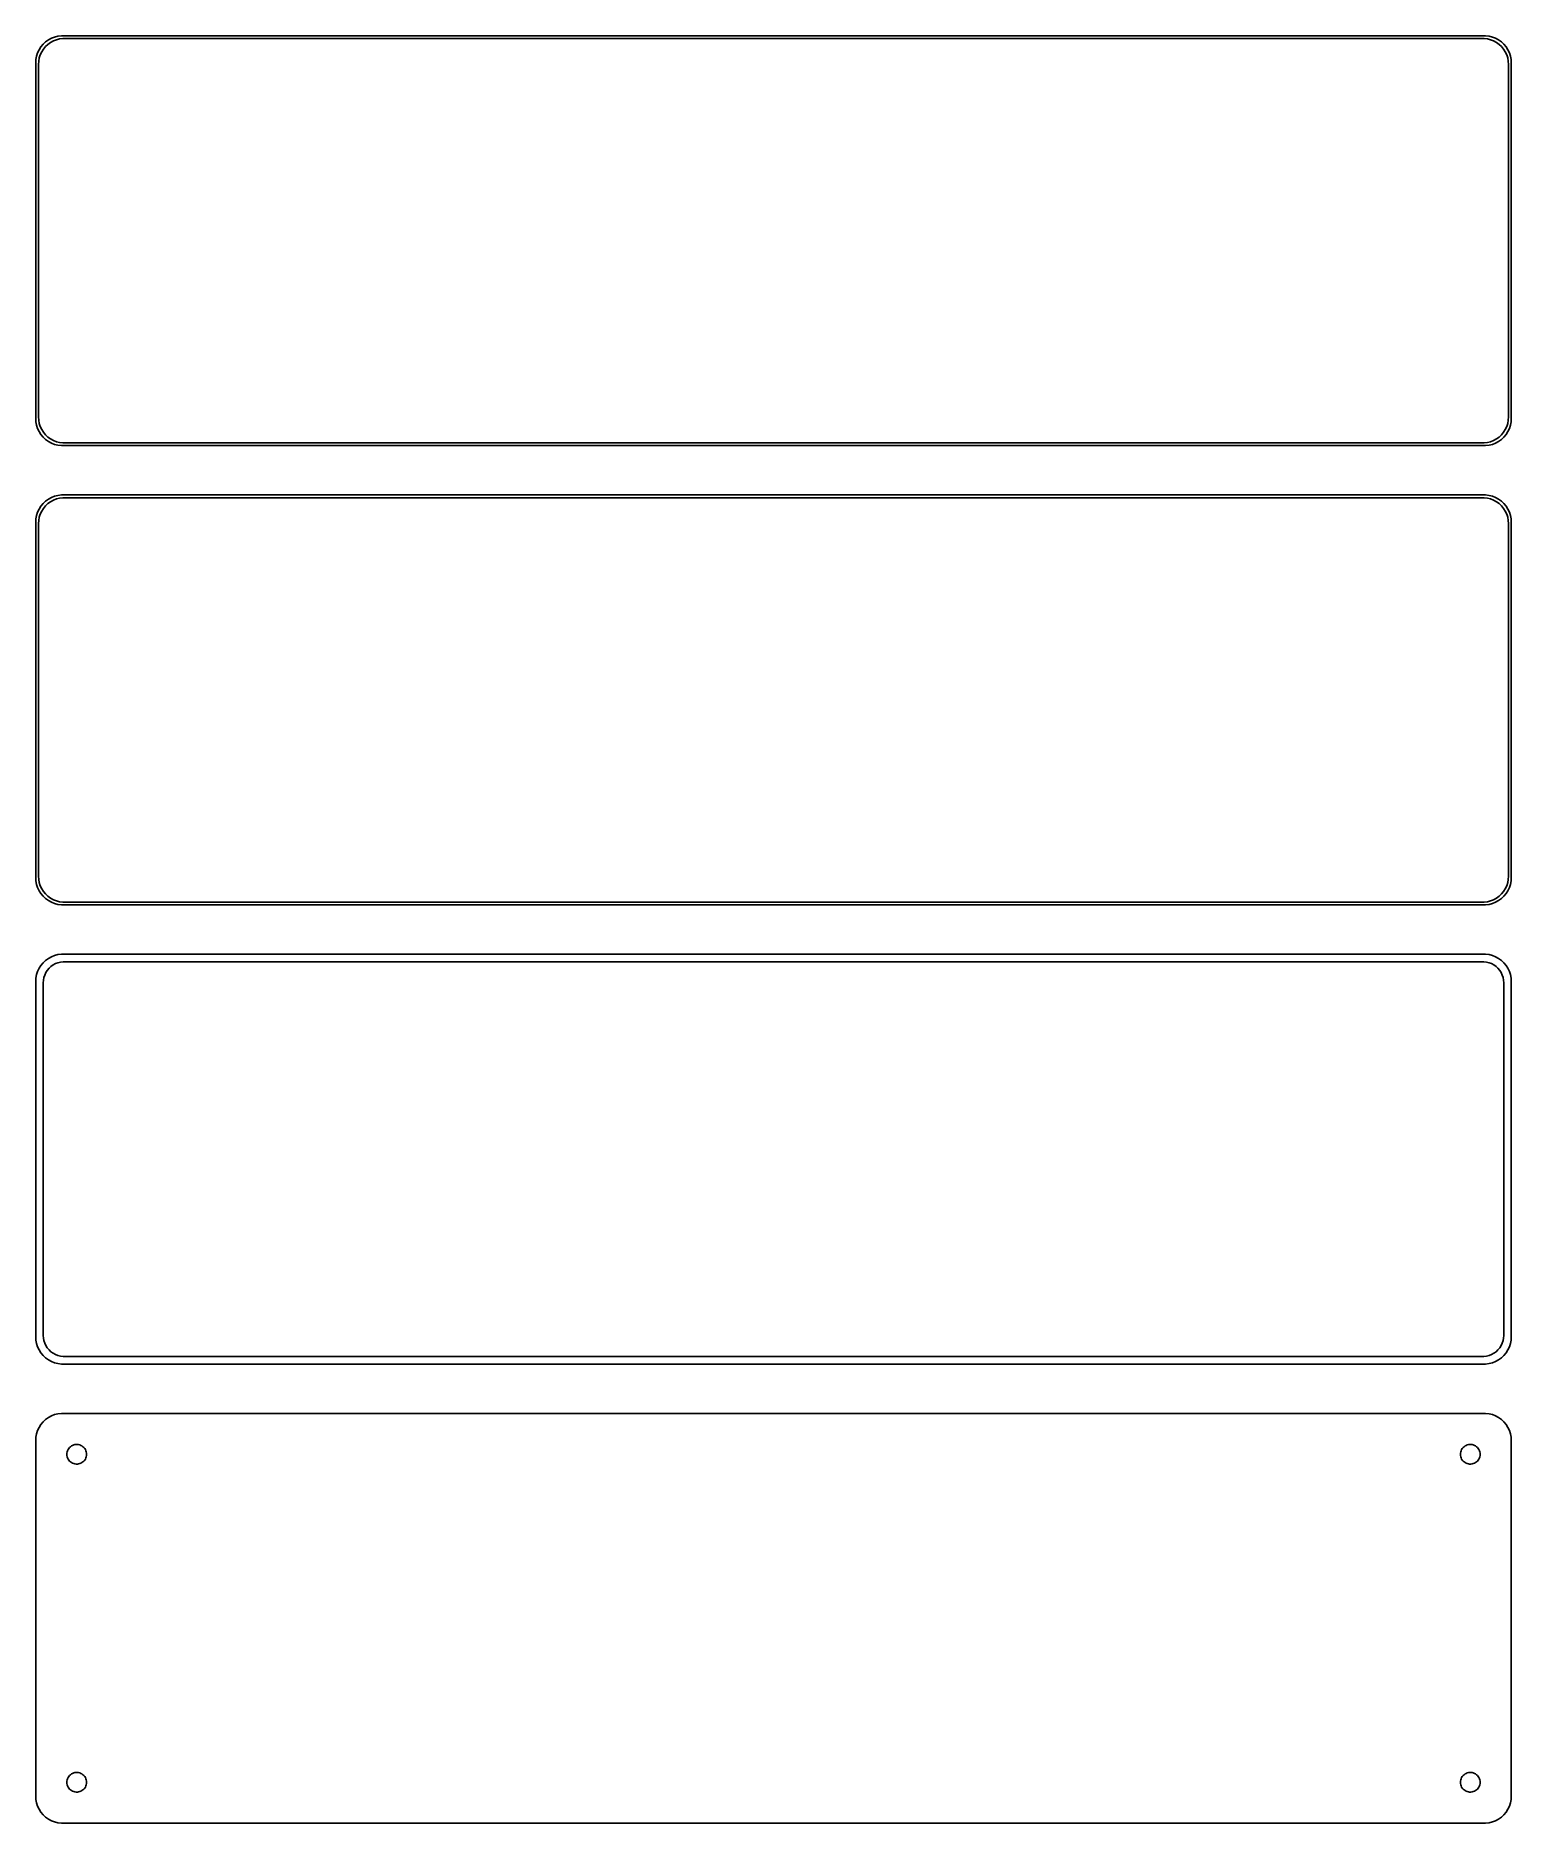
# Model space of a CAD drawing. Header units: metres. Extents: x -135 to 135, y 215 to 541.
import ezdxf

# ---------------------------------------------------------------- set-up
doc = ezdxf.new("R2010")
doc.units = ezdxf.units.M

msp = doc.modelspace()

# ---------------------------------------------------------------- linework, layer by layer
for p, q in [((-133.645, 539.923), (-134.045, 539.439)), ((-133.187, 540.353), (-133.645, 539.923)), ((-133.213, 539.502), (-132.778, 539.91)), ((-132.679, 540.722), (-133.187, 540.353)), ((-132.778, 539.91), (-132.295, 540.261)), ((-132.129, 541.024), (-132.679, 540.722)), ((-132.295, 540.261), (-131.772, 540.548)), ((-131.545, 541.255), (-132.129, 541.024)), ((-131.772, 540.548), (-131.218, 540.768)), ((-130.937, 541.411), (-131.545, 541.255)), ((-131.218, 540.768), (-130.64, 540.916)), ((-130.314, 541.49), (-130.937, 541.411)), ((-130.64, 540.916), (-130.048, 540.991)), ((130.314, 541.49), (-130.314, 541.49)), ((-130.048, 540.991), (130.048, 540.991)), ((130.048, 540.991), (130.64, 540.916)), ((130.937, 541.411), (130.314, 541.49)), ((130.64, 540.916), (131.218, 540.768)), ((131.545, 541.255), (130.937, 541.411)), ((131.218, 540.768), (131.772, 540.548)), ((132.129, 541.024), (131.545, 541.255)), ((131.772, 540.548), (132.295, 540.261)), ((132.679, 540.722), (132.129, 541.024)), ((132.295, 540.261), (132.778, 539.91)), ((133.187, 540.353), (132.679, 540.722)), ((132.778, 539.91), (133.213, 539.502)), ((133.645, 539.923), (133.187, 540.353)), ((134.045, 539.439), (133.645, 539.923)), ((-134.961, 537.127), (-135, 536.5)), ((-135, 536.5), (-135, 471.5)), ((-134.843, 537.743), (-134.961, 537.127)), ((-134.649, 538.341), (-134.843, 537.743)), ((-134.382, 538.909), (-134.649, 538.341)), ((-134.5, 536.25), (-134.463, 536.845)), ((-134.5, 471.75), (-134.5, 536.25)), ((-134.463, 536.845), (-134.351, 537.431)), ((-134.045, 539.439), (-134.382, 538.909)), ((-134.351, 537.431), (-134.166, 537.999)), ((-134.166, 537.999), (-133.912, 538.538)), ((-133.912, 538.538), (-133.593, 539.042)), ((-133.593, 539.042), (-133.213, 539.502)), ((133.213, 539.502), (133.593, 539.042)), ((133.593, 539.042), (133.912, 538.538)), ((133.912, 538.538), (134.166, 537.999)), ((134.382, 538.909), (134.045, 539.439)), ((134.166, 537.999), (134.351, 537.431)), ((134.351, 537.431), (134.463, 536.845)), ((134.649, 538.341), (134.382, 538.909)), ((134.463, 536.845), (134.5, 536.25)), ((134.5, 536.25), (134.5, 471.75)), ((134.843, 537.743), (134.649, 538.341)), ((134.961, 537.127), (134.843, 537.743)), ((135, 536.5), (134.961, 537.127)), ((135, 471.5), (135, 536.5)), ((-135, 471.5), (-134.961, 470.873)), ((-134.961, 470.873), (-134.843, 470.257)), ((-134.463, 471.155), (-134.5, 471.75)), ((-134.351, 470.569), (-134.463, 471.155)), ((134.463, 471.155), (134.351, 470.569)), ((134.5, 471.75), (134.463, 471.155)), ((134.843, 470.257), (134.961, 470.873)), ((134.961, 470.873), (135, 471.5)), ((-134.843, 470.257), (-134.649, 469.659)), ((-134.649, 469.659), (-134.382, 469.091)), ((-134.382, 469.091), (-134.045, 468.561)), ((-134.166, 470.001), (-134.351, 470.569)), ((-133.912, 469.462), (-134.166, 470.001)), ((-134.045, 468.561), (-133.645, 468.077)), ((-133.593, 468.958), (-133.912, 469.462)), ((-133.645, 468.077), (-133.187, 467.647)), ((-133.213, 468.498), (-133.593, 468.958)), ((-132.778, 468.09), (-133.213, 468.498)), ((-133.187, 467.647), (-132.679, 467.278)), ((-132.295, 467.739), (-132.778, 468.09)), ((-131.772, 467.452), (-132.295, 467.739)), ((132.295, 467.739), (131.772, 467.452)), ((132.778, 468.09), (132.295, 467.739)), ((132.679, 467.278), (133.187, 467.647)), ((133.213, 468.498), (132.778, 468.09)), ((133.187, 467.647), (133.645, 468.077)), ((133.593, 468.958), (133.213, 468.498)), ((133.912, 469.462), (133.593, 468.958)), ((133.645, 468.077), (134.045, 468.561)), ((134.166, 470.001), (133.912, 469.462)), ((134.045, 468.561), (134.382, 469.091)), ((134.351, 470.569), (134.166, 470.001)), ((134.382, 469.091), (134.649, 469.659)), ((134.649, 469.659), (134.843, 470.257)), ((-132.679, 467.278), (-132.129, 466.976)), ((-132.129, 466.976), (-131.545, 466.745)), ((-131.218, 467.232), (-131.772, 467.452)), ((-131.545, 466.745), (-130.937, 466.589)), ((-130.64, 467.084), (-131.218, 467.232)), ((-130.937, 466.589), (-130.314, 466.51)), ((-130.048, 467.009), (-130.64, 467.084)), ((-130.314, 466.51), (130.314, 466.51)), ((130.048, 467.009), (-130.048, 467.009)), ((130.64, 467.084), (130.048, 467.009)), ((130.314, 466.51), (130.937, 466.589)), ((131.218, 467.232), (130.64, 467.084)), ((130.937, 466.589), (131.545, 466.745)), ((131.772, 467.452), (131.218, 467.232)), ((131.545, 466.745), (132.129, 466.976)), ((132.129, 466.976), (132.679, 467.278)), ((-134.382, 454.909), (-134.649, 454.341)), ((-134.045, 455.439), (-134.382, 454.909)), ((-134.166, 453.999), (-133.912, 454.538)), ((-133.645, 455.923), (-134.045, 455.439)), ((-133.912, 454.538), (-133.593, 455.042)), ((-133.187, 456.353), (-133.645, 455.923)), ((-133.593, 455.042), (-133.213, 455.502)), ((-133.213, 455.502), (-132.778, 455.91)), ((-132.679, 456.722), (-133.187, 456.353)), ((-132.778, 455.91), (-132.295, 456.261)), ((-132.129, 457.024), (-132.679, 456.722)), ((-132.295, 456.261), (-131.772, 456.548)), ((-131.545, 457.255), (-132.129, 457.024)), ((-131.772, 456.548), (-131.218, 456.768)), ((-130.937, 457.411), (-131.545, 457.255)), ((-131.218, 456.768), (-130.64, 456.916)), ((-130.314, 457.49), (-130.937, 457.411)), ((-130.64, 456.916), (-130.048, 456.991)), ((130.314, 457.49), (-130.314, 457.49)), ((-130.048, 456.991), (130.048, 456.991)), ((130.048, 456.991), (130.64, 456.916)), ((130.937, 457.411), (130.314, 457.49)), ((130.64, 456.916), (131.218, 456.768)), ((131.545, 457.255), (130.937, 457.411)), ((131.218, 456.768), (131.772, 456.548)), ((132.129, 457.024), (131.545, 457.255)), ((131.772, 456.548), (132.295, 456.261)), ((132.679, 456.722), (132.129, 457.024)), ((132.295, 456.261), (132.778, 455.91)), ((133.187, 456.353), (132.679, 456.722)), ((132.778, 455.91), (133.213, 455.502)), ((133.645, 455.923), (133.187, 456.353)), ((133.213, 455.502), (133.593, 455.042)), ((133.593, 455.042), (133.912, 454.538)), ((134.045, 455.439), (133.645, 455.923)), ((133.912, 454.538), (134.166, 453.999)), ((134.382, 454.909), (134.045, 455.439)), ((134.649, 454.341), (134.382, 454.909)), ((-134.961, 453.127), (-135, 452.5)), ((-135, 452.5), (-135, 387.5)), ((-134.843, 453.743), (-134.961, 453.127)), ((-134.649, 454.341), (-134.843, 453.743)), ((-134.5, 452.25), (-134.463, 452.845)), ((-134.5, 387.75), (-134.5, 452.25)), ((-134.463, 452.845), (-134.351, 453.431)), ((-134.351, 453.431), (-134.166, 453.999)), ((134.166, 453.999), (134.351, 453.431)), ((134.351, 453.431), (134.463, 452.845)), ((134.463, 452.845), (134.5, 452.25)), ((134.5, 452.25), (134.5, 387.75)), ((134.843, 453.743), (134.649, 454.341)), ((134.961, 453.127), (134.843, 453.743)), ((135, 452.5), (134.961, 453.127)), ((135, 387.5), (135, 452.5)), ((-135, 387.5), (-134.961, 386.873)), ((-134.961, 386.873), (-134.843, 386.257)), ((-134.843, 386.257), (-134.649, 385.659)), ((-134.463, 387.155), (-134.5, 387.75)), ((-134.351, 386.569), (-134.463, 387.155)), ((-134.166, 386.001), (-134.351, 386.569)), ((-133.912, 385.462), (-134.166, 386.001)), ((134.166, 386.001), (133.912, 385.462)), ((134.351, 386.569), (134.166, 386.001)), ((134.463, 387.155), (134.351, 386.569)), ((134.5, 387.75), (134.463, 387.155)), ((134.649, 385.659), (134.843, 386.257)), ((134.843, 386.257), (134.961, 386.873)), ((134.961, 386.873), (135, 387.5)), ((-134.649, 385.659), (-134.382, 385.091)), ((-134.382, 385.091), (-134.045, 384.561)), ((-134.045, 384.561), (-133.645, 384.077)), ((-133.593, 384.958), (-133.912, 385.462)), ((-133.645, 384.077), (-133.187, 383.647)), ((-133.213, 384.498), (-133.593, 384.958)), ((-132.778, 384.09), (-133.213, 384.498)), ((-133.187, 383.647), (-132.679, 383.278)), ((-132.295, 383.739), (-132.778, 384.09)), ((-132.679, 383.278), (-132.129, 382.976)), ((-131.772, 383.452), (-132.295, 383.739)), ((-132.129, 382.976), (-131.545, 382.745)), ((-131.218, 383.232), (-131.772, 383.452)), ((-131.545, 382.745), (-130.937, 382.589)), ((-130.64, 383.084), (-131.218, 383.232)), ((-130.937, 382.589), (-130.314, 382.51)), ((-130.048, 383.009), (-130.64, 383.084)), ((130.048, 383.009), (-130.048, 383.009)), ((130.64, 383.084), (130.048, 383.009)), ((130.314, 382.51), (130.937, 382.589)), ((131.218, 383.232), (130.64, 383.084)), ((130.937, 382.589), (131.545, 382.745)), ((131.772, 383.452), (131.218, 383.232)), ((131.545, 382.745), (132.129, 382.976)), ((132.295, 383.739), (131.772, 383.452)), ((132.129, 382.976), (132.679, 383.278)), ((132.778, 384.09), (132.295, 383.739)), ((132.679, 383.278), (133.187, 383.647)), ((133.213, 384.498), (132.778, 384.09)), ((133.187, 383.647), (133.645, 384.077)), ((133.593, 384.958), (133.213, 384.498)), ((133.912, 385.462), (133.593, 384.958)), ((133.645, 384.077), (134.045, 384.561)), ((134.045, 384.561), (134.382, 385.091)), ((134.382, 385.091), (134.649, 385.659)), ((-130.314, 382.51), (130.314, 382.51)), ((-132.129, 373.024), (-132.679, 372.722)), ((-131.545, 373.255), (-132.129, 373.024)), ((-130.937, 373.411), (-131.545, 373.255)), ((-130.314, 373.49), (-130.937, 373.411)), ((130.314, 373.49), (-130.314, 373.49)), ((130.937, 373.411), (130.314, 373.49)), ((131.545, 373.255), (130.937, 373.411)), ((132.129, 373.024), (131.545, 373.255)), ((132.679, 372.722), (132.129, 373.024)), ((-134.843, 369.743), (-134.961, 369.127)), ((-134.649, 370.341), (-134.843, 369.743)), ((-134.382, 370.909), (-134.649, 370.341)), ((-134.045, 371.439), (-134.382, 370.909)), ((-133.645, 371.923), (-134.045, 371.439)), ((-133.187, 372.353), (-133.645, 371.923)), ((-133.498, 369.212), (-133.348, 369.674)), ((-133.348, 369.674), (-133.141, 370.114)), ((-132.679, 372.722), (-133.187, 372.353)), ((-133.141, 370.114), (-132.88, 370.524)), ((-132.88, 370.524), (-132.571, 370.899)), ((-132.571, 370.899), (-132.216, 371.231)), ((-132.216, 371.231), (-131.823, 371.517)), ((-131.823, 371.517), (-131.398, 371.751)), ((-131.398, 371.751), (-130.946, 371.93)), ((-130.946, 371.93), (-130.475, 372.051)), ((-130.475, 372.051), (-129.993, 372.112)), ((-129.993, 372.112), (129.993, 372.112)), ((129.993, 372.112), (130.475, 372.051)), ((130.475, 372.051), (130.946, 371.93)), ((130.946, 371.93), (131.398, 371.751)), ((131.398, 371.751), (131.823, 371.517)), ((131.823, 371.517), (132.216, 371.231)), ((132.216, 371.231), (132.571, 370.899)), ((132.571, 370.899), (132.88, 370.524)), ((133.187, 372.353), (132.679, 372.722)), ((132.88, 370.524), (133.141, 370.114)), ((133.141, 370.114), (133.348, 369.674)), ((133.645, 371.923), (133.187, 372.353)), ((133.348, 369.674), (133.498, 369.212)), ((134.045, 371.439), (133.645, 371.923)), ((134.382, 370.909), (134.045, 371.439)), ((134.649, 370.341), (134.382, 370.909)), ((134.843, 369.743), (134.649, 370.341)), ((134.961, 369.127), (134.843, 369.743)), ((-134.961, 369.127), (-135, 368.5)), ((-135, 368.5), (-135, 303.5)), ((-133.619, 368.25), (-133.589, 368.735)), ((-133.619, 303.75), (-133.619, 368.25)), ((-133.589, 368.735), (-133.498, 369.212)), ((133.498, 369.212), (133.589, 368.735)), ((133.589, 368.735), (133.619, 368.25)), ((133.619, 368.25), (133.619, 303.75)), ((135, 368.5), (134.961, 369.127)), ((135, 303.5), (135, 368.5)), ((-135, 303.5), (-134.961, 302.873)), ((-134.961, 302.873), (-134.843, 302.257)), ((-134.843, 302.257), (-134.649, 301.659)), ((-134.649, 301.659), (-134.382, 301.091)), ((-134.382, 301.091), (-134.045, 300.561)), ((-133.589, 303.265), (-133.619, 303.75)), ((-133.498, 302.788), (-133.589, 303.265)), ((-133.348, 302.326), (-133.498, 302.788)), ((-133.141, 301.886), (-133.348, 302.326)), ((-132.88, 301.476), (-133.141, 301.886)), ((-132.571, 301.101), (-132.88, 301.476)), ((-132.216, 300.769), (-132.571, 301.101)), ((132.571, 301.101), (132.216, 300.769)), ((132.88, 301.476), (132.571, 301.101)), ((133.141, 301.886), (132.88, 301.476)), ((133.348, 302.326), (133.141, 301.886)), ((133.498, 302.788), (133.348, 302.326)), ((133.589, 303.265), (133.498, 302.788)), ((133.619, 303.75), (133.589, 303.265)), ((134.045, 300.561), (134.382, 301.091)), ((134.382, 301.091), (134.649, 301.659)), ((134.649, 301.659), (134.843, 302.257)), ((134.843, 302.257), (134.961, 302.873)), ((134.961, 302.873), (135, 303.5)), ((-134.045, 300.561), (-133.645, 300.077)), ((-133.645, 300.077), (-133.187, 299.647)), ((-133.187, 299.647), (-132.679, 299.278)), ((-132.679, 299.278), (-132.129, 298.976)), ((-131.823, 300.483), (-132.216, 300.769)), ((-132.129, 298.976), (-131.545, 298.745)), ((-131.398, 300.249), (-131.823, 300.483)), ((-131.545, 298.745), (-130.937, 298.589)), ((-130.946, 300.07), (-131.398, 300.249)), ((-130.475, 299.949), (-130.946, 300.07)), ((-130.937, 298.589), (-130.314, 298.51)), ((-129.993, 299.888), (-130.475, 299.949)), ((-130.314, 298.51), (130.314, 298.51)), ((129.993, 299.888), (-129.993, 299.888)), ((130.475, 299.949), (129.993, 299.888)), ((130.314, 298.51), (130.937, 298.589)), ((130.946, 300.07), (130.475, 299.949)), ((130.937, 298.589), (131.545, 298.745)), ((131.398, 300.249), (130.946, 300.07)), ((131.823, 300.483), (131.398, 300.249)), ((131.545, 298.745), (132.129, 298.976)), ((132.216, 300.769), (131.823, 300.483)), ((132.129, 298.976), (132.679, 299.278)), ((132.679, 299.278), (133.187, 299.647)), ((133.187, 299.647), (133.645, 300.077)), ((133.645, 300.077), (134.045, 300.561)), ((-133.645, 287.923), (-134.045, 287.439)), ((-133.187, 288.353), (-133.645, 287.923)), ((-132.679, 288.722), (-133.187, 288.353)), ((-132.129, 289.024), (-132.679, 288.722)), ((-131.545, 289.255), (-132.129, 289.024)), ((-130.937, 289.411), (-131.545, 289.255)), ((-130.314, 289.49), (-130.937, 289.411)), ((130.314, 289.49), (-130.314, 289.49)), ((130.937, 289.411), (130.314, 289.49)), ((131.545, 289.255), (130.937, 289.411)), ((132.129, 289.024), (131.545, 289.255)), ((132.679, 288.722), (132.129, 289.024)), ((133.187, 288.353), (132.679, 288.722)), ((133.645, 287.923), (133.187, 288.353)), ((134.045, 287.439), (133.645, 287.923)), ((-134.961, 285.127), (-135, 284.5)), ((-135, 284.5), (-135, 219.5)), ((-134.843, 285.743), (-134.961, 285.127)), ((-134.649, 286.341), (-134.843, 285.743)), ((-134.382, 286.909), (-134.649, 286.341)), ((-134.045, 287.439), (-134.382, 286.909)), ((134.382, 286.909), (134.045, 287.439)), ((134.649, 286.341), (134.382, 286.909)), ((134.843, 285.743), (134.649, 286.341)), ((134.961, 285.127), (134.843, 285.743)), ((135, 284.5), (134.961, 285.127)), ((135, 219.5), (135, 284.5)), ((-129.3, 282), (-129.286, 282.226)), ((-129.286, 281.774), (-129.3, 282)), ((-129.286, 282.226), (-129.243, 282.448)), ((-129.243, 281.552), (-129.286, 281.774)), ((-129.243, 282.448), (-129.174, 282.663)), ((-129.174, 281.337), (-129.243, 281.552)), ((-129.174, 282.663), (-129.077, 282.867)), ((-129.077, 281.133), (-129.174, 281.337)), ((-129.077, 282.867), (-128.956, 283.058)), ((-128.956, 283.058), (-128.812, 283.232)), ((-128.812, 283.232), (-128.647, 283.387)), ((-128.647, 283.387), (-128.464, 283.52)), ((-128.464, 283.52), (-128.266, 283.629)), ((-128.266, 283.629), (-128.056, 283.712)), ((-128.056, 283.712), (-127.837, 283.768)), ((-127.837, 283.768), (-127.613, 283.796)), ((-127.613, 283.796), (-127.387, 283.796)), ((-127.387, 283.796), (-127.163, 283.768)), ((-127.163, 283.768), (-126.944, 283.712)), ((-126.944, 283.712), (-126.734, 283.629)), ((-126.734, 283.629), (-126.536, 283.52)), ((-126.536, 283.52), (-126.353, 283.387)), ((-126.353, 283.387), (-126.188, 283.232)), ((-126.188, 283.232), (-126.044, 283.058)), ((-126.044, 283.058), (-125.923, 282.867)), ((-125.923, 282.867), (-125.826, 282.663)), ((-125.826, 281.337), (-125.923, 281.133)), ((-125.826, 282.663), (-125.757, 282.448)), ((-125.757, 281.552), (-125.826, 281.337)), ((-125.757, 282.448), (-125.714, 282.226)), ((-125.714, 281.774), (-125.757, 281.552)), ((-125.714, 282.226), (-125.7, 282)), ((-125.7, 282), (-125.714, 281.774)), ((125.7, 282), (125.714, 282.226)), ((125.714, 281.774), (125.7, 282)), ((125.714, 282.226), (125.757, 282.448)), ((125.757, 281.552), (125.714, 281.774)), ((125.757, 282.448), (125.826, 282.663)), ((125.826, 281.337), (125.757, 281.552)), ((125.826, 282.663), (125.923, 282.867)), ((125.923, 281.133), (125.826, 281.337)), ((125.923, 282.867), (126.044, 283.058)), ((126.044, 283.058), (126.188, 283.232)), ((126.188, 283.232), (126.353, 283.387)), ((126.353, 283.387), (126.536, 283.52)), ((126.536, 283.52), (126.734, 283.629)), ((126.734, 283.629), (126.944, 283.712)), ((126.944, 283.712), (127.163, 283.768)), ((127.163, 283.768), (127.387, 283.796)), ((127.387, 283.796), (127.613, 283.796)), ((127.613, 283.796), (127.837, 283.768)), ((127.837, 283.768), (128.056, 283.712)), ((128.056, 283.712), (128.266, 283.629)), ((128.266, 283.629), (128.464, 283.52)), ((128.464, 283.52), (128.647, 283.387)), ((128.647, 283.387), (128.812, 283.232)), ((128.812, 283.232), (128.956, 283.058)), ((128.956, 283.058), (129.077, 282.867)), ((129.077, 282.867), (129.174, 282.663)), ((129.174, 281.337), (129.077, 281.133)), ((129.174, 282.663), (129.243, 282.448)), ((129.243, 281.552), (129.174, 281.337)), ((129.243, 282.448), (129.286, 282.226)), ((129.286, 281.774), (129.243, 281.552)), ((129.286, 282.226), (129.3, 282)), ((129.3, 282), (129.286, 281.774)), ((-128.956, 280.942), (-129.077, 281.133)), ((-128.812, 280.768), (-128.956, 280.942)), ((-128.647, 280.613), (-128.812, 280.768)), ((-128.464, 280.48), (-128.647, 280.613)), ((-128.266, 280.371), (-128.464, 280.48)), ((-128.056, 280.288), (-128.266, 280.371)), ((-127.837, 280.232), (-128.056, 280.288)), ((-127.613, 280.204), (-127.837, 280.232)), ((-127.387, 280.204), (-127.613, 280.204)), ((-127.163, 280.232), (-127.387, 280.204)), ((-126.944, 280.288), (-127.163, 280.232)), ((-126.734, 280.371), (-126.944, 280.288)), ((-126.536, 280.48), (-126.734, 280.371)), ((-126.353, 280.613), (-126.536, 280.48)), ((-126.188, 280.768), (-126.353, 280.613)), ((-126.044, 280.942), (-126.188, 280.768)), ((-125.923, 281.133), (-126.044, 280.942)), ((126.044, 280.942), (125.923, 281.133)), ((126.188, 280.768), (126.044, 280.942)), ((126.353, 280.613), (126.188, 280.768)), ((126.536, 280.48), (126.353, 280.613)), ((126.734, 280.371), (126.536, 280.48)), ((126.944, 280.288), (126.734, 280.371)), ((127.163, 280.232), (126.944, 280.288)), ((127.387, 280.204), (127.163, 280.232)), ((127.613, 280.204), (127.387, 280.204)), ((127.837, 280.232), (127.613, 280.204)), ((128.056, 280.288), (127.837, 280.232)), ((128.266, 280.371), (128.056, 280.288)), ((128.464, 280.48), (128.266, 280.371)), ((128.647, 280.613), (128.464, 280.48)), ((128.812, 280.768), (128.647, 280.613)), ((128.956, 280.942), (128.812, 280.768)), ((129.077, 281.133), (128.956, 280.942)), ((-129.286, 222.226), (-129.243, 222.448)), ((-129.243, 222.448), (-129.174, 222.663)), ((-129.174, 222.663), (-129.077, 222.867)), ((-129.077, 222.867), (-128.956, 223.058)), ((-128.956, 223.058), (-128.812, 223.232)), ((-128.812, 223.232), (-128.647, 223.387)), ((-128.647, 223.387), (-128.464, 223.52)), ((-128.464, 223.52), (-128.266, 223.629)), ((-128.266, 223.629), (-128.056, 223.712)), ((-128.056, 223.712), (-127.837, 223.768)), ((-127.837, 223.768), (-127.613, 223.796)), ((-127.613, 223.796), (-127.387, 223.796)), ((-127.387, 223.796), (-127.163, 223.768)), ((-127.163, 223.768), (-126.944, 223.712)), ((-126.944, 223.712), (-126.734, 223.629)), ((-126.734, 223.629), (-126.536, 223.52)), ((-126.536, 223.52), (-126.353, 223.387)), ((-126.353, 223.387), (-126.188, 223.232)), ((-126.188, 223.232), (-126.044, 223.058)), ((-126.044, 223.058), (-125.923, 222.867)), ((-125.923, 222.867), (-125.826, 222.663)), ((-125.826, 222.663), (-125.757, 222.448)), ((-125.757, 222.448), (-125.714, 222.226)), ((125.714, 222.226), (125.757, 222.448)), ((125.757, 222.448), (125.826, 222.663)), ((125.826, 222.663), (125.923, 222.867)), ((125.923, 222.867), (126.044, 223.058)), ((126.044, 223.058), (126.188, 223.232)), ((126.188, 223.232), (126.353, 223.387)), ((126.353, 223.387), (126.536, 223.52)), ((126.536, 223.52), (126.734, 223.629)), ((126.734, 223.629), (126.944, 223.712)), ((126.944, 223.712), (127.163, 223.768)), ((127.163, 223.768), (127.387, 223.796)), ((127.387, 223.796), (127.613, 223.796)), ((127.613, 223.796), (127.837, 223.768)), ((127.837, 223.768), (128.056, 223.712)), ((128.056, 223.712), (128.266, 223.629)), ((128.266, 223.629), (128.464, 223.52)), ((128.464, 223.52), (128.647, 223.387)), ((128.647, 223.387), (128.812, 223.232)), ((128.812, 223.232), (128.956, 223.058)), ((128.956, 223.058), (129.077, 222.867)), ((129.077, 222.867), (129.174, 222.663)), ((129.174, 222.663), (129.243, 222.448)), ((129.243, 222.448), (129.286, 222.226)), ((-135, 219.5), (-134.961, 218.873)), ((-129.3, 222), (-129.286, 222.226)), ((-129.286, 221.774), (-129.3, 222)), ((-129.243, 221.552), (-129.286, 221.774)), ((-129.174, 221.337), (-129.243, 221.552)), ((-129.077, 221.133), (-129.174, 221.337)), ((-128.956, 220.942), (-129.077, 221.133)), ((-128.812, 220.768), (-128.956, 220.942)), ((-128.647, 220.613), (-128.812, 220.768)), ((-128.464, 220.48), (-128.647, 220.613)), ((-128.266, 220.371), (-128.464, 220.48)), ((-128.056, 220.288), (-128.266, 220.371)), ((-127.837, 220.232), (-128.056, 220.288)), ((-127.613, 220.204), (-127.837, 220.232)), ((-127.387, 220.204), (-127.613, 220.204)), ((-127.163, 220.232), (-127.387, 220.204)), ((-126.944, 220.288), (-127.163, 220.232)), ((-126.734, 220.371), (-126.944, 220.288)), ((-126.536, 220.48), (-126.734, 220.371)), ((-126.353, 220.613), (-126.536, 220.48)), ((-126.188, 220.768), (-126.353, 220.613)), ((-126.044, 220.942), (-126.188, 220.768)), ((-125.923, 221.133), (-126.044, 220.942)), ((-125.826, 221.337), (-125.923, 221.133)), ((-125.757, 221.552), (-125.826, 221.337)), ((-125.714, 221.774), (-125.757, 221.552)), ((-125.714, 222.226), (-125.7, 222)), ((-125.7, 222), (-125.714, 221.774)), ((125.7, 222), (125.714, 222.226)), ((125.714, 221.774), (125.7, 222)), ((125.757, 221.552), (125.714, 221.774)), ((125.826, 221.337), (125.757, 221.552)), ((125.923, 221.133), (125.826, 221.337)), ((126.044, 220.942), (125.923, 221.133)), ((126.188, 220.768), (126.044, 220.942)), ((126.353, 220.613), (126.188, 220.768)), ((126.536, 220.48), (126.353, 220.613)), ((126.734, 220.371), (126.536, 220.48)), ((126.944, 220.288), (126.734, 220.371)), ((127.163, 220.232), (126.944, 220.288)), ((127.387, 220.204), (127.163, 220.232)), ((127.613, 220.204), (127.387, 220.204)), ((127.837, 220.232), (127.613, 220.204)), ((128.056, 220.288), (127.837, 220.232)), ((128.266, 220.371), (128.056, 220.288)), ((128.464, 220.48), (128.266, 220.371)), ((128.647, 220.613), (128.464, 220.48)), ((128.812, 220.768), (128.647, 220.613)), ((128.956, 220.942), (128.812, 220.768)), ((129.077, 221.133), (128.956, 220.942)), ((129.174, 221.337), (129.077, 221.133)), ((129.243, 221.552), (129.174, 221.337)), ((129.286, 221.774), (129.243, 221.552)), ((129.286, 222.226), (129.3, 222)), ((129.3, 222), (129.286, 221.774)), ((134.961, 218.873), (135, 219.5)), ((-134.961, 218.873), (-134.843, 218.257)), ((-134.843, 218.257), (-134.649, 217.659)), ((-134.649, 217.659), (-134.382, 217.091)), ((-134.382, 217.091), (-134.045, 216.561)), ((-134.045, 216.561), (-133.645, 216.077)), ((-133.645, 216.077), (-133.187, 215.647)), ((133.187, 215.647), (133.645, 216.077)), ((133.645, 216.077), (134.045, 216.561)), ((134.045, 216.561), (134.382, 217.091)), ((134.382, 217.091), (134.649, 217.659)), ((134.649, 217.659), (134.843, 218.257)), ((134.843, 218.257), (134.961, 218.873)), ((-133.187, 215.647), (-132.679, 215.278)), ((-132.679, 215.278), (-132.129, 214.976)), ((-132.129, 214.976), (-131.545, 214.745)), ((-131.545, 214.745), (-130.937, 214.589)), ((-130.937, 214.589), (-130.314, 214.51)), ((-130.314, 214.51), (130.314, 214.51)), ((130.314, 214.51), (130.937, 214.589)), ((130.937, 214.589), (131.545, 214.745)), ((131.545, 214.745), (132.129, 214.976)), ((132.129, 214.976), (132.679, 215.278)), ((132.679, 215.278), (133.187, 215.647))]:
    msp.add_line(p, q)

doc.saveas('drawing.dxf')
